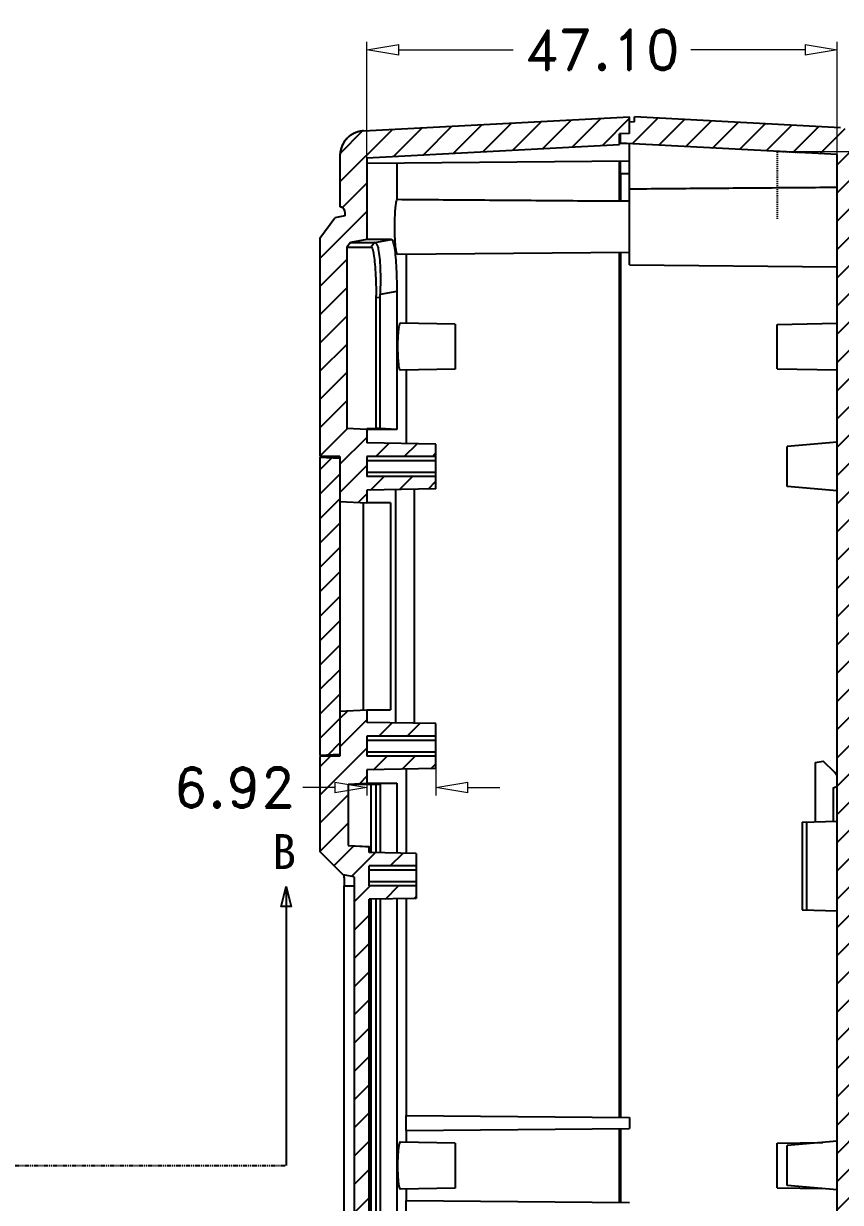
# Model space of a CAD drawing. Header units: inches. Extents: x 1964 to 3446, y -1690 to -1141.
# Drawn here: x 3316.8 to 3398.6, y -1367.7 to -1249.6 of the extents above; entities that cross this region are included whole.
import ezdxf

# ---------------------------------------------------------------- set-up
doc = ezdxf.new("R2010")
doc.units = ezdxf.units.IN
doc.header["$MEASUREMENT"] = 0
doc.linetypes.add('DIVIDE', pattern=[31.75, 12.7, -6.35, 0, -6.35, 0, -6.35])
doc.linetypes.add('PHANTOM', pattern=[0.8, 0.45, -0.05, 0.1, -0.05, 0.1, -0.05])
doc.layers.get('0').update_dxf_attribs({"linetype": 'CONTINUOUS'})
doc.layers.get('Defpoints').update_dxf_attribs({"linetype": 'CONTINUOUS'})
doc.layers.add('DEFAULT_3', color=7, linetype='PHANTOM')
doc.layers.add('dim', color=3, linetype='CONTINUOUS', lineweight=9)
doc.styles.add('ROMAND', font='romand.shx', dxfattribs={"bigfont": 'gbcbig.shx'})
doc.dimstyles.new('YanXiu', dxfattribs={"dimtxt": 2.5, "dimasz": 2.2, "dimexe": 1, "dimexo": 0, "dimgap": 0.66, "dimtad": 0, "dimzin": 0, "dimdsep": 46, "dimtxsty": 'ROMAND', "dimblk": 'CLOSEDBLANK', "dimcen": 0, "dimclrd": 3, "dimclre": 3, "dimclrt": 7, "dimadec": 0, "dimazin": 0, "dimtfac": 1, "dimtdec": 4, "dimtofl": 0, "dimtmove": 0, "dimatfit": 3, "dimldrblk": 'CLOSEDBLANK', "dimfxl": 0, "dimtolj": 1, "dimtzin": 0, "dimlwd": 0, "dimlwe": 0, "dimarcsym": 0})
pattern_1 = [(45, (3043.2097, -1624.4772), (-1.4142136, 1.4142136), [])]

# ---------------------------------------------------------------- blocks, each defined once
blk = doc.blocks.new('_ClosedBlank')
at = {"color": 0, "linetype": 'ByBlock', "lineweight": -2}
for p, q in [((-1, 0.167), (0, 0)), ((-1, 0.167), (-1, -0.167)), ((0, 0), (-1, -0.167))]:
    blk.add_line(p, q, dxfattribs=at)
blk = doc.blocks.new('*D33')
at = {"layer": 'Defpoints', "color": 0}
for p in [(3392.25, -1262.45), (3392.25, -1463.2), (3443.24, -1463.2)]:
    blk.add_point(p, dxfattribs=at)
at = {"layer": 'dim', "color": 3, "lineweight": 5}
for p, q in [((3392.25, -1262.45), (3444.04, -1262.45)), ((3443.24, -1265.65), (3443.24, -1352.02)), ((3443.24, -1460), (3443.24, -1373.62)), ((3392.25, -1463.2), (3444.04, -1463.2))]:
    blk.add_line(p, q, dxfattribs=at)
at = {"layer": 'dim', "color": 3, "lineweight": 5, "xscale": 3.2, "yscale": 3.2, "zscale": 3.2}
for p, rotation in [((3443.24, -1262.45), 90), ((3443.24, -1463.2), 270)]:
    blk.add_blockref('_ClosedBlank', p, dxfattribs=dict(at, rotation=rotation))
at = {"layer": 'dim', "color": 7, "insert": (3443.24, -1362.82), "char_height": 4, "attachment_point": 5, "rotation": 90, "style": 'ROMAND'}
blk.add_mtext('200.75', dxfattribs=at)
blk = doc.blocks.new('*D36')
at = {"layer": 'Defpoints', "color": 0}
for p in [(3398.25, -1252.27), (3398.25, -1262.76), (3351.15, -1268.45)]:
    blk.add_point(p, dxfattribs=at)
at = {"layer": 'dim', "color": 3, "lineweight": 5}
for p, q in [((3351.15, -1268.45), (3351.15, -1251.47)), ((3354.35, -1252.27), (3365.81, -1252.27)), ((3395.05, -1252.27), (3383.6, -1252.27)), ((3398.25, -1262.76), (3398.25, -1251.47))]:
    blk.add_line(p, q, dxfattribs=at)
at = {"layer": 'dim', "color": 3, "lineweight": 5, "xscale": 3.2, "yscale": 3.2, "zscale": 3.2, "rotation": 180}
blk.add_blockref('_ClosedBlank', (3351.15, -1252.27), dxfattribs=at)
at = {"layer": 'dim', "color": 3, "lineweight": 5, "xscale": 3.2, "yscale": 3.2, "zscale": 3.2}
blk.add_blockref('_ClosedBlank', (3398.25, -1252.27), dxfattribs=at)
at = {"layer": 'dim', "color": 7, "insert": (3374.7, -1252.27), "char_height": 4, "attachment_point": 5, "style": 'ROMAND'}
blk.add_mtext('47.10', dxfattribs=at)
blk = doc.blocks.new('*D39')
at = {"layer": 'Defpoints', "color": 0}
for p in [(3351.15, -1324.37), (3358.07, -1324.25), (3351.15, -1326.14)]:
    blk.add_point(p, dxfattribs=at)
at = {"layer": 'dim', "color": 3, "lineweight": 5}
for p, q in [((3351.15, -1324.37), (3351.15, -1326.94)), ((3358.07, -1324.25), (3358.07, -1326.94)), ((3347.95, -1326.14), (3344.75, -1326.14)), ((3361.27, -1326.14), (3364.47, -1326.14))]:
    blk.add_line(p, q, dxfattribs=at)
at = {"layer": 'dim', "color": 3, "lineweight": 5, "xscale": 3.2, "yscale": 3.2, "zscale": 3.2}
blk.add_blockref('_ClosedBlank', (3351.15, -1326.14), dxfattribs=at)
at = {"layer": 'dim', "color": 3, "lineweight": 5, "xscale": 3.2, "yscale": 3.2, "zscale": 3.2, "rotation": 180}
blk.add_blockref('_ClosedBlank', (3358.07, -1326.14), dxfattribs=at)
at = {"layer": 'dim', "color": 7, "insert": (3337.86, -1326.14), "char_height": 4, "attachment_point": 5, "style": 'ROMAND'}
blk.add_mtext('6.92', dxfattribs=at)

msp = doc.modelspace()

# ---------------------------------------------------------------- hatches: boundary and pattern name
h = msp.add_hatch()
h.set_pattern_fill('DEFAULT__8', color=5, scale=2, angle=45, style=0)
h.set_pattern_definition(pattern_1)
edge = h.paths.add_edge_path()
edge.add_line((3351.151, -1292.996), (3351.151, -1294.996))
edge.add_line((3351.151, -1294.996), (3358.074, -1294.996))
edge.add_line((3358.074, -1294.996), (3358.074, -1296.247))
edge.add_line((3358.074, -1296.247), (3351.151, -1296.368))
edge.add_line((3351.151, -1296.368), (3351.151, -1297.637))
edge.add_line((3351.151, -1297.637), (3348.451, -1297.496))
edge.add_line((3348.451, -1297.496), (3348.451, -1292.996))
edge.add_line((3348.451, -1292.996), (3346.451, -1292.961))
edge.add_line((3346.451, -1292.961), (3346.451, -1271.149))
edge.add_line((3346.451, -1271.149), (3347.951, -1269.084))
edge.add_line((3347.951, -1269.084), (3348.452, -1268.996))
edge.add_line((3348.452, -1268.996), (3348.951, -1268.908))
edge.add_line((3348.951, -1268.908), (3348.951, -1268.503))
edge.add_spline(control_points=[(3348.951, -1268.503), (3348.951, -1268.25), (3348.788, -1268.055), (3348.538, -1268.011)], knot_values=[0, 0, 0, 0, 1, 1, 1, 1], degree=3, periodic=0)
edge.add_line((3348.538, -1268.011), (3348.451, -1267.995))
edge.add_line((3348.451, -1267.995), (3348.451, -1262.888))
edge.add_spline(control_points=[(3350.821, -1260.391), (3349.418, -1260.465), (3348.451, -1261.484), (3348.451, -1262.888)], knot_values=[0, 0, 0, 0, 1, 1, 1, 1], degree=3, periodic=0)
edge.add_line((3350.821, -1260.391), (3377.451, -1258.996))
edge.add_line((3377.451, -1258.996), (3377.451, -1260.643))
edge.add_line((3377.451, -1260.643), (3376.451, -1260.696))
edge.add_line((3376.451, -1260.696), (3376.451, -1261.748))
edge.add_line((3376.451, -1261.748), (3351.151, -1263.074))
edge.add_line((3351.151, -1263.074), (3351.151, -1271.261))
edge.add_line((3351.151, -1271.261), (3349.495, -1271.553))
edge.add_line((3349.495, -1271.553), (3349.151, -1272.026))
edge.add_line((3349.151, -1272.026), (3349.151, -1290.191))
edge.add_line((3349.151, -1290.191), (3351.151, -1290.296))
edge.add_line((3351.151, -1290.296), (3351.151, -1291.624))
edge.add_line((3351.151, -1291.624), (3358.074, -1291.745))
edge.add_line((3358.074, -1291.745), (3358.074, -1292.996))
edge.add_line((3358.074, -1292.996), (3351.151, -1292.996))
edge = h.paths.add_edge_path()
edge.add_line((3351.151, -1320.996), (3351.151, -1322.996))
edge.add_line((3351.151, -1322.996), (3358.074, -1322.996))
edge.add_line((3358.074, -1322.996), (3358.074, -1324.247))
edge.add_line((3358.074, -1324.247), (3351.151, -1324.368))
edge.add_line((3351.151, -1324.368), (3351.151, -1325.696))
edge.add_line((3351.151, -1325.696), (3349.283, -1325.794))
edge.add_line((3349.283, -1325.794), (3349.283, -1331.946))
edge.add_line((3349.283, -1331.946), (3351.383, -1332.056))
edge.add_line((3351.383, -1332.056), (3351.383, -1332.657))
edge.add_line((3351.383, -1332.657), (3356.082, -1332.739))
edge.add_line((3356.082, -1332.739), (3356.082, -1333.996))
edge.add_line((3356.082, -1333.996), (3351.383, -1333.996))
edge.add_line((3351.383, -1333.996), (3351.383, -1335.696))
edge.add_line((3351.383, -1335.696), (3351.383, -1335.996))
edge.add_line((3351.383, -1335.996), (3356.082, -1335.996))
edge.add_line((3356.082, -1335.996), (3356.082, -1337.253))
edge.add_line((3356.082, -1337.253), (3351.383, -1337.335))
edge.add_line((3351.383, -1337.335), (3351.383, -1388.654))
edge.add_line((3351.383, -1388.654), (3356.082, -1388.736))
edge.add_line((3356.082, -1388.736), (3356.082, -1389.993))
edge.add_line((3356.082, -1389.993), (3351.383, -1389.993))
edge.add_line((3351.383, -1389.993), (3351.383, -1390.363))
edge.add_line((3351.383, -1390.363), (3351.383, -1391.993))
edge.add_line((3351.383, -1391.993), (3356.082, -1391.993))
edge.add_line((3356.082, -1391.993), (3356.082, -1393.25))
edge.add_line((3356.082, -1393.25), (3351.383, -1393.332))
edge.add_line((3351.383, -1393.332), (3351.383, -1444.652))
edge.add_line((3351.383, -1444.652), (3356.082, -1444.734))
edge.add_line((3356.082, -1444.734), (3356.082, -1445.991))
edge.add_line((3356.082, -1445.991), (3351.383, -1445.991))
edge.add_line((3351.383, -1445.991), (3351.383, -1447.991))
edge.add_line((3351.383, -1447.991), (3356.082, -1447.991))
edge.add_line((3356.082, -1447.991), (3356.082, -1449.247))
edge.add_line((3356.082, -1449.247), (3351.383, -1449.329))
edge.add_line((3351.383, -1449.329), (3351.383, -1452.292))
edge.add_line((3351.383, -1452.292), (3349.653, -1452.382))
edge.add_line((3349.653, -1452.382), (3349.253, -1452.782))
edge.add_line((3349.253, -1452.782), (3349.253, -1456.323))
edge.add_line((3349.253, -1456.323), (3349.648, -1456.792))
edge.add_line((3349.648, -1456.792), (3351.151, -1457.057))
edge.add_line((3351.151, -1457.057), (3351.151, -1462.996))
edge.add_line((3351.151, -1462.996), (3352.451, -1463.007))
edge.add_line((3352.451, -1463.007), (3352.451, -1463.974))
edge.add_line((3352.451, -1463.974), (3349.951, -1463.996))
edge.add_line((3349.951, -1463.996), (3349.951, -1465.696))
edge.add_line((3349.951, -1465.696), (3352.451, -1465.718))
edge.add_line((3352.451, -1465.718), (3352.451, -1467.686))
edge.add_line((3352.451, -1467.686), (3350.821, -1467.6))
edge.add_spline(control_points=[(3350.821, -1467.6), (3349.418, -1467.527), (3348.451, -1466.508), (3348.451, -1465.103)], knot_values=[0, 0, 0, 0, 1, 1, 1, 1], degree=3, periodic=0)
edge.add_line((3348.451, -1465.103), (3348.451, -1459.996))
edge.add_line((3348.451, -1459.996), (3348.538, -1459.981))
edge.add_spline(control_points=[(3348.951, -1459.488), (3348.951, -1459.742), (3348.788, -1459.936), (3348.538, -1459.98)], knot_values=[0, 0, 0, 0, 1, 1, 1, 1], degree=3, periodic=0)
edge.add_line((3348.951, -1459.488), (3348.951, -1459.084))
edge.add_line((3348.951, -1459.084), (3348.453, -1458.996))
edge.add_line((3348.453, -1458.996), (3347.951, -1458.907))
edge.add_line((3347.951, -1458.907), (3346.451, -1456.842))
edge.add_line((3346.451, -1456.842), (3346.451, -1453.438))
edge.add_line((3346.451, -1453.438), (3348.789, -1451.1))
edge.add_line((3348.789, -1451.1), (3349.883, -1450.908))
edge.add_line((3349.883, -1450.908), (3349.883, -1335.084))
edge.add_line((3349.883, -1335.084), (3348.789, -1334.891))
edge.add_line((3348.789, -1334.891), (3346.451, -1332.553))
edge.add_line((3346.451, -1332.553), (3346.451, -1323.031))
edge.add_line((3346.451, -1323.031), (3348.451, -1322.996))
edge.add_line((3348.451, -1322.996), (3348.451, -1318.496))
edge.add_line((3348.451, -1318.496), (3351.151, -1318.354))
edge.add_line((3351.151, -1318.354), (3351.151, -1319.624))
edge.add_line((3351.151, -1319.624), (3358.074, -1319.745))
edge.add_line((3358.074, -1319.745), (3358.074, -1320.996))
edge.add_line((3358.074, -1320.996), (3351.151, -1320.996))
h = msp.add_hatch()
h.set_pattern_fill('DEFAULT__5', color=5, scale=2, angle=45, style=0)
h.set_pattern_definition(pattern_1)
edge = h.paths.add_edge_path()
edge.add_line((3398.251, -1462.996), (3398.251, -1262.763))
edge.add_line((3398.251, -1262.763), (3376.551, -1261.626))
edge.add_line((3376.551, -1261.626), (3376.551, -1260.694))
edge.add_line((3376.551, -1260.694), (3377.451, -1260.647))
edge.add_line((3377.451, -1260.647), (3377.451, -1259.522))
edge.add_line((3377.451, -1259.522), (3377.951, -1259.496))
edge.add_line((3377.951, -1259.496), (3377.951, -1258.996))
edge.add_line((3377.951, -1258.996), (3398.582, -1260.077))
edge.add_spline(control_points=[(3400.951, -1262.574), (3400.951, -1261.169), (3399.985, -1260.15), (3398.582, -1260.077)], knot_values=[0, 0, 0, 0, 1, 1, 1, 1], degree=3, periodic=0)
edge.add_line((3400.951, -1262.574), (3400.951, -1341.394))
edge.add_line((3400.951, -1341.394), (3400.566, -1341.427))
edge.add_line((3400.566, -1341.427), (3400.566, -1386.564))
edge.add_line((3400.566, -1386.564), (3400.951, -1386.598))
edge.add_line((3400.951, -1386.598), (3400.951, -1465.418))
edge.add_spline(control_points=[(3400.951, -1465.418), (3400.951, -1466.822), (3399.985, -1467.841), (3398.582, -1467.915)], knot_values=[0, 0, 0, 0, 1, 1, 1, 1], degree=3, periodic=0)
edge.add_line((3398.582, -1467.915), (3396.951, -1468))
edge.add_line((3396.951, -1468), (3396.951, -1465.718))
edge.add_line((3396.951, -1465.718), (3398.951, -1465.7))
edge.add_line((3398.951, -1465.7), (3398.951, -1463.991))
edge.add_line((3398.951, -1463.991), (3396.951, -1463.974))
edge.add_line((3396.951, -1463.974), (3396.951, -1463.007))
edge.add_line((3396.951, -1463.007), (3398.251, -1462.996))
h = msp.add_hatch()
h.set_pattern_fill('DEFAULT__7', color=2, scale=1.729438, angle=45, style=0)
h.set_pattern_definition([(45, (3043.2097, -1624.4772), (-1.222897, 1.222897), [])])
h.paths.add_polyline_path([(3346.452, -1293.046), (3348.452, -1293.151), (3348.452, -1322.841), (3346.452, -1322.946)])

# ---------------------------------------------------------------- linework, layer by layer
at = {"color": 7, "linetype": 'Continuous'}
for p, q in [((3350.821, -1260.391), (3377.451, -1258.996)), ((3350.821, -1260.391), (3377.451, -1258.996)), ((3377.451, -1260.647), (3377.451, -1258.996)), ((3377.451, -1260.643), (3377.451, -1258.996)), ((3377.951, -1259.496), (3377.451, -1259.522)), ((3377.951, -1259.496), (3377.451, -1259.522)), ((3398.582, -1260.077), (3377.951, -1258.996)), ((3377.951, -1259.496), (3377.951, -1258.996)), ((3398.582, -1260.077), (3377.951, -1258.996)), ((3377.951, -1259.496), (3377.951, -1258.996)), ((3377.451, -1260.643), (3376.451, -1260.696)), ((3377.451, -1260.643), (3376.451, -1260.696)), ((3377.451, -1260.647), (3376.551, -1260.694)), ((3377.451, -1260.647), (3376.551, -1260.694)), ((3377.451, -1260.647), (3377.451, -1259.522)), ((3351.151, -1263.074), (3376.451, -1261.748)), ((3351.151, -1263.074), (3376.451, -1261.748)), ((3376.451, -1261.748), (3376.451, -1260.696)), ((3376.451, -1261.748), (3376.451, -1260.696)), ((3377.451, -1261.701), (3376.451, -1261.648)), ((3376.551, -1261.626), (3376.551, -1260.694)), ((3376.551, -1261.626), (3376.551, -1260.694)), ((3398.251, -1262.763), (3376.551, -1261.626)), ((3398.251, -1262.763), (3376.551, -1261.626)), ((3377.451, -1273.813), (3377.451, -1261.701)), ((3348.451, -1262.888), (3348.451, -1267.995)), ((3348.451, -1262.888), (3348.451, -1267.995)), ((3398.251, -1462.996), (3398.251, -1262.763)), ((3398.251, -1462.996), (3398.251, -1262.763)), ((3351.151, -1263.074), (3351.151, -1271.261)), ((3351.151, -1263.074), (3351.151, -1271.261)), ((3351.162, -1263.607), (3377.451, -1263.378)), ((3354.179, -1267.278), (3354.179, -1263.581)), ((3376.451, -1267.444), (3376.451, -1263.386)), ((3376.551, -1264.694), (3376.551, -1263.385)), ((3376.451, -1264.996), (3376.551, -1264.996)), ((3377.451, -1264.695), (3376.551, -1264.695)), ((3376.551, -1264.695), (3376.551, -1267.423)), ((3377.451, -1267.432), (3376.451, -1267.423)), ((3348.538, -1268.011), (3348.449, -1267.995)), ((3348.538, -1268.011), (3348.451, -1267.995)), ((3348.951, -1268.908), (3348.452, -1268.996)), ((3348.951, -1268.908), (3348.452, -1268.996)), ((3348.951, -1268.503), (3348.951, -1268.908)), ((3348.951, -1268.503), (3348.951, -1268.908)), ((3346.451, -1271.149), (3347.951, -1269.084)), ((3346.451, -1271.149), (3347.951, -1269.084)), ((3348.452, -1268.996), (3347.951, -1269.084)), ((3348.452, -1268.996), (3347.951, -1269.084)), ((3346.451, -1271.149), (3346.451, -1292.961)), ((3346.451, -1271.149), (3346.451, -1292.961)), ((3351.151, -1271.261), (3349.495, -1271.553)), ((3351.151, -1271.261), (3349.495, -1271.553)), ((3353.628, -1271.261), (3351.151, -1271.261)), ((3351.958, -1271.553), (3353.628, -1271.261)), ((3349.495, -1271.553), (3349.151, -1272.026)), ((3349.495, -1271.553), (3349.151, -1272.026)), ((3349.151, -1272.026), (3351.581, -1272.026)), ((3349.151, -1272.026), (3349.151, -1290.191)), ((3349.151, -1272.026), (3349.151, -1290.191)), ((3349.495, -1271.553), (3351.927, -1271.553)), ((3351.927, -1271.553), (3351.581, -1272.026)), ((3377.449, -1272.559), (3354.233, -1272.762)), ((3355.131, -1279.659), (3355.131, -1272.754)), ((3376.451, -1359.183), (3376.451, -1272.568)), ((3376.551, -1272.567), (3376.551, -1359.184)), ((3377.451, -1273.814), (3398.251, -1273.996)), ((3352.462, -1277.066), (3352.083, -1277.115)), ((3352.083, -1290.191), (3352.083, -1277.115)), ((3352.465, -1277.065), (3352.462, -1290.208)), ((3354.149, -1276.489), (3352.474, -1276.781)), ((3354.149, -1276.489), (3354.149, -1290.296)), ((3360.007, -1279.744), (3354.484, -1279.648)), ((3360.007, -1279.744), (3360.007, -1284.247)), ((3392.251, -1279.763), (3398.251, -1279.659)), ((3392.251, -1284.228), (3392.251, -1279.763)), ((3360.007, -1284.247), (3354.484, -1284.344)), ((3392.251, -1284.228), (3398.251, -1284.333)), ((3355.131, -1291.693), (3355.131, -1284.333)), ((3351.151, -1290.296), (3349.151, -1290.191)), ((3351.151, -1290.296), (3349.151, -1290.191)), ((3351.151, -1290.191), (3352.083, -1290.191)), ((3352.462, -1290.208), (3352.083, -1290.191)), ((3354.149, -1290.296), (3351.151, -1290.296)), ((3351.151, -1290.296), (3351.151, -1291.624)), ((3351.151, -1290.296), (3351.151, -1291.624)), ((3354.149, -1290.296), (3352.462, -1290.208)), ((3358.074, -1291.745), (3351.151, -1291.624)), ((3358.074, -1291.745), (3351.151, -1291.624)), ((3358.074, -1296.247), (3358.074, -1291.745)), ((3358.074, -1292.996), (3358.074, -1291.745)), ((3398.251, -1291.558), (3393.251, -1291.996)), ((3393.251, -1295.995), (3393.251, -1291.996)), ((3348.451, -1292.996), (3346.451, -1292.961)), ((3348.451, -1292.996), (3346.452, -1292.961)), ((3346.452, -1293.046), (3348.452, -1293.151)), ((3346.452, -1293.046), (3346.452, -1322.946)), ((3346.452, -1293.046), (3346.452, -1322.946)), ((3346.452, -1293.046), (3348.452, -1293.151)), ((3348.451, -1293.046), (3346.79, -1293.046)), ((3348.451, -1292.996), (3348.451, -1297.496)), ((3348.451, -1292.996), (3348.451, -1297.496)), ((3348.452, -1293.151), (3348.452, -1322.841)), ((3348.452, -1293.151), (3348.452, -1322.841)), ((3358.074, -1292.996), (3351.151, -1292.996)), ((3351.151, -1292.996), (3351.151, -1294.996)), ((3358.074, -1292.996), (3351.151, -1292.996)), ((3351.151, -1292.996), (3351.151, -1294.996)), ((3351.152, -1293.396), (3358.074, -1293.396)), ((3358.074, -1294.596), (3351.152, -1294.596)), ((3358.074, -1294.996), (3351.151, -1294.996)), ((3358.074, -1294.996), (3351.151, -1294.996)), ((3358.074, -1296.247), (3358.074, -1294.996)), ((3398.251, -1296.433), (3393.251, -1295.996)), ((3358.074, -1296.247), (3351.151, -1296.368)), ((3358.074, -1296.247), (3351.151, -1296.368)), ((3351.151, -1296.368), (3351.151, -1297.637)), ((3351.151, -1296.368), (3351.151, -1297.637)), ((3354.059, -1319.675), (3354.059, -1296.317)), ((3355.888, -1296.285), (3355.888, -1319.706)), ((3348.451, -1297.496), (3351.151, -1297.637)), ((3348.451, -1297.496), (3351.151, -1297.637)), ((3350.819, -1318.372), (3350.819, -1297.62)), ((3353.518, -1297.638), (3351.151, -1297.637)), ((3353.518, -1297.638), (3353.518, -1318.353)), ((3348.451, -1318.496), (3351.151, -1318.354)), ((3348.451, -1318.496), (3348.451, -1322.996)), ((3348.451, -1318.496), (3348.451, -1322.996)), ((3348.452, -1318.496), (3351.151, -1318.354)), ((3351.149, -1318.354), (3351.151, -1318.354)), ((3351.151, -1318.354), (3351.151, -1319.624)), ((3351.151, -1318.354), (3351.151, -1319.624)), ((3358.074, -1319.745), (3351.151, -1319.624)), ((3358.074, -1319.745), (3351.151, -1319.624)), ((3358.074, -1324.247), (3358.074, -1319.745)), ((3358.074, -1320.996), (3358.074, -1319.745)), ((3358.074, -1320.996), (3351.151, -1320.996)), ((3351.151, -1320.996), (3351.151, -1322.996)), ((3358.074, -1320.996), (3351.151, -1320.996)), ((3351.151, -1320.996), (3351.151, -1322.996)), ((3351.152, -1321.396), (3358.074, -1321.396)), ((3348.451, -1322.996), (3346.451, -1323.031)), ((3348.451, -1322.996), (3346.451, -1323.031)), ((3346.451, -1323.031), (3346.451, -1332.553)), ((3346.451, -1323.031), (3346.451, -1332.553)), ((3348.452, -1322.841), (3346.452, -1322.946)), ((3348.452, -1322.841), (3346.452, -1322.946)), ((3346.79, -1322.946), (3348.451, -1322.946)), ((3358.074, -1322.996), (3351.151, -1322.996)), ((3358.074, -1322.996), (3351.151, -1322.996)), ((3358.074, -1322.596), (3351.152, -1322.596)), ((3358.074, -1324.247), (3358.074, -1322.996)), ((3358.074, -1324.247), (3351.151, -1324.368)), ((3358.074, -1324.247), (3351.151, -1324.368)), ((3351.151, -1324.368), (3351.151, -1325.696)), ((3351.151, -1324.368), (3351.151, -1325.696)), ((3355.131, -1332.722), (3355.131, -1324.298)), ((3396.051, -1323.638), (3396.859, -1323.496)), ((3396.051, -1323.638), (3396.051, -1329.573)), ((3398.015, -1324.652), (3396.859, -1323.496)), ((3349.283, -1325.794), (3351.151, -1325.696)), ((3349.283, -1325.794), (3351.151, -1325.696)), ((3349.283, -1325.794), (3349.283, -1331.946)), ((3349.283, -1325.794), (3349.283, -1331.946)), ((3351.151, -1325.696), (3354.149, -1325.696)), ((3351.593, -1325.801), (3352.083, -1325.801)), ((3351.593, -1332.66), (3351.593, -1325.801)), ((3352.08, -1325.792), (3352.467, -1325.792)), ((3352.08, -1332.669), (3352.08, -1325.792)), ((3354.149, -1325.696), (3352.469, -1325.783)), ((3352.469, -1325.783), (3352.469, -1332.676)), ((3354.149, -1325.696), (3354.149, -1332.705)), ((3397.851, -1326.185), (3398.122, -1326.087)), ((3397.851, -1326.185), (3397.851, -1329.51)), ((3394.751, -1329.618), (3398.251, -1329.496)), ((3394.751, -1329.618), (3394.751, -1338.374)), ((3395.234, -1338.39), (3395.234, -1329.601)), ((3348.789, -1334.891), (3346.451, -1332.553)), ((3348.789, -1334.891), (3346.451, -1332.553)), ((3349.283, -1331.946), (3351.593, -1332.067)), ((3349.283, -1331.946), (3351.383, -1332.056)), ((3351.383, -1332.657), (3351.383, -1332.056)), ((3351.383, -1332.657), (3351.383, -1332.056)), ((3356.082, -1332.739), (3351.383, -1332.657)), ((3356.082, -1332.739), (3351.383, -1332.657)), ((3356.082, -1332.739), (3356.082, -1337.253)), ((3356.082, -1332.739), (3356.082, -1333.996)), ((3349.883, -1335.084), (3348.789, -1334.891)), ((3349.883, -1335.084), (3348.789, -1334.891)), ((3356.082, -1333.996), (3351.383, -1333.996)), ((3351.383, -1335.996), (3351.383, -1333.996)), ((3351.383, -1335.696), (3351.383, -1333.996)), ((3356.082, -1333.996), (3351.383, -1333.996)), ((3351.383, -1334.396), (3356.082, -1334.396)), ((3343.078, -1336.056), (3343.078, -1363.996)), ((3348.891, -1335.996), (3349.883, -1335.996)), ((3348.891, -1449.996), (3348.891, -1335.996)), ((3349.883, -1335.084), (3349.883, -1450.908)), ((3349.883, -1335.084), (3349.883, -1450.908)), ((3356.082, -1335.596), (3351.383, -1335.596)), ((3351.383, -1335.996), (3351.383, -1335.696)), ((3356.082, -1335.996), (3351.383, -1335.996)), ((3356.082, -1335.996), (3351.383, -1335.996)), ((3356.082, -1335.996), (3356.082, -1337.253)), ((3356.082, -1337.253), (3351.383, -1337.335)), ((3356.082, -1337.253), (3351.383, -1337.335)), ((3351.383, -1388.654), (3351.383, -1337.335)), ((3351.383, -1388.654), (3351.383, -1337.335)), ((3351.593, -1388.658), (3351.593, -1337.331)), ((3352.082, -1388.667), (3352.081, -1337.322)), ((3352.469, -1337.316), (3352.468, -1388.673)), ((3354.149, -1337.286), (3354.149, -1388.703)), ((3355.131, -1358.997), (3355.131, -1337.269)), ((3394.751, -1338.374), (3398.251, -1338.496)), ((3355.071, -1358.996), (3377.451, -1359.192)), ((3355.071, -1360.495), (3355.071, -1358.996)), ((3377.451, -1359.192), (3377.451, -1360.3)), ((3355.071, -1360.495), (3377.451, -1360.3)), ((3355.131, -1361.659), (3355.131, -1360.495)), ((3376.451, -1367.683), (3376.451, -1360.309)), ((3376.551, -1360.309), (3376.551, -1367.684)), ((3360.007, -1361.744), (3354.484, -1361.648)), ((3360.007, -1361.744), (3360.007, -1366.247)), ((3392.251, -1361.763), (3396.817, -1361.684)), ((3392.251, -1366.228), (3392.251, -1361.763)), ((3398.251, -1361.558), (3393.251, -1361.996)), ((3393.251, -1365.995), (3393.251, -1361.996)), ((3360.007, -1366.247), (3354.484, -1366.344)), ((3355.131, -1367.497), (3355.131, -1366.333)), ((3392.251, -1366.228), (3396.817, -1366.308)), ((3398.251, -1366.433), (3393.251, -1365.996)), ((3355.071, -1367.496), (3377.451, -1367.692)), ((3355.071, -1368.995), (3355.071, -1367.496))]:
    msp.add_line(p, q, dxfattribs=at)
at = {"color": 2, "linetype": 'DIVIDE', "ltscale": 0.01}
for p, q in [((3394.591, -1262.571), (3392.251, -1262.449)), ((3392.251, -1262.449), (3392.251, -1269.201))]:
    msp.add_line(p, q, dxfattribs=at)
at = {"color": 7, "linetype": 'Continuous'}
msp.add_lwpolyline([(3343.078, -1336.056), (3343.578, -1338.056), (3342.578, -1338.056), (3343.078, -1336.056)], dxfattribs=at)
for centre, radius, start, end in [((3350.951, -1262.888), 2.5, 93, 180), ((3348.451, -1268.503), 0.5, 0, 79.99853), ((3304.217, -1277.115), 47.865, 359.99945, 0.28018), ((3396.954, -1325.712), 1.5, 29.9111, 45), ((3349.96, -1187.915), 137.895, 270.49545, 270.67835), ((3397.951, -1325.617), 0.5, 290, 307.65872)]:
    msp.add_arc(centre, radius, start, end, dxfattribs=at)
for points, start_tangent, end_tangent in [([(3350.821, -1260.391), (3350.794, -1260.393), (3350.767, -1260.395), (3350.74, -1260.397), (3350.712, -1260.399), (3350.685, -1260.402), (3350.658, -1260.405), (3350.63, -1260.409), (3350.603, -1260.412), (3350.575, -1260.416), (3350.548, -1260.421), (3350.52, -1260.425), (3350.492, -1260.43), (3350.465, -1260.436), (3350.437, -1260.441), (3350.409, -1260.447), (3350.381, -1260.454), (3350.353, -1260.461), (3350.325, -1260.468), (3350.298, -1260.475), (3350.27, -1260.483), (3350.242, -1260.491), (3350.214, -1260.499), (3350.186, -1260.508), (3350.158, -1260.517), (3350.13, -1260.527), (3350.103, -1260.536), (3350.075, -1260.547), (3350.047, -1260.557), (3350.02, -1260.568), (3349.992, -1260.579), (3349.964, -1260.591), (3349.937, -1260.603), (3349.91, -1260.615), (3349.882, -1260.628), (3349.855, -1260.641), (3349.828, -1260.654), (3349.801, -1260.668), (3349.774, -1260.682), (3349.748, -1260.697), (3349.721, -1260.712), (3349.695, -1260.727), (3349.668, -1260.742), (3349.642, -1260.758), (3349.616, -1260.774), (3349.59, -1260.791), (3349.564, -1260.808), (3349.539, -1260.825), (3349.514, -1260.843), (3349.488, -1260.861), (3349.463, -1260.879), (3349.439, -1260.898), (3349.414, -1260.916), (3349.39, -1260.936), (3349.366, -1260.955), (3349.342, -1260.975), (3349.318, -1260.995), (3349.295, -1261.016), (3349.272, -1261.036), (3349.249, -1261.057), (3349.226, -1261.079), (3349.204, -1261.1), (3349.181, -1261.122), (3349.16, -1261.145), (3349.138, -1261.167), (3349.117, -1261.19), (3349.096, -1261.213), (3349.075, -1261.236), (3349.054, -1261.26), (3349.034, -1261.283), (3349.014, -1261.307), (3348.995, -1261.332), (3348.976, -1261.356), (3348.957, -1261.381), (3348.938, -1261.406), (3348.92, -1261.431), (3348.902, -1261.456), (3348.885, -1261.482), (3348.867, -1261.507), (3348.85, -1261.533), (3348.834, -1261.559), (3348.818, -1261.585), (3348.802, -1261.612), (3348.786, -1261.638), (3348.771, -1261.665), (3348.756, -1261.692), (3348.742, -1261.719), (3348.727, -1261.746), (3348.714, -1261.773), (3348.7, -1261.801), (3348.687, -1261.828), (3348.675, -1261.856), (3348.662, -1261.883), (3348.65, -1261.911), (3348.639, -1261.939), (3348.627, -1261.967), (3348.616, -1261.995), (3348.606, -1262.023), (3348.596, -1262.051), (3348.586, -1262.079), (3348.577, -1262.107), (3348.567, -1262.135), (3348.559, -1262.163), (3348.55, -1262.192), (3348.542, -1262.22), (3348.535, -1262.248), (3348.527, -1262.277), (3348.52, -1262.305), (3348.514, -1262.333), (3348.507, -1262.361), (3348.502, -1262.39), (3348.496, -1262.418), (3348.491, -1262.446), (3348.486, -1262.474), (3348.481, -1262.502), (3348.477, -1262.53), (3348.473, -1262.558), (3348.47, -1262.586), (3348.466, -1262.614), (3348.464, -1262.642), (3348.461, -1262.67), (3348.459, -1262.697), (3348.457, -1262.725), (3348.455, -1262.752), (3348.454, -1262.78), (3348.453, -1262.807), (3348.452, -1262.834), (3348.452, -1262.861), (3348.451, -1262.888)], (-0.9986295, -0.052336), (0, -1)), ([(3377.451, -1266.191), (3384.385, -1266.135), (3391.318, -1266.081), (3398.251, -1266.027)], (0.9999678, 0.0080267), (0.9999704, 0.0076961)), ([(3353.979, -1268.69), (3353.979, -1268.68), (3354.029, -1268.032), (3354.097, -1267.549), (3354.179, -1267.278)], (0.0531485, 0.9985866), (0.487541, 0.8731001)), ([(3376.451, -1267.444), (3369.005, -1267.387), (3361.581, -1267.332), (3354.179, -1267.278)], (-0.9999704, 0.0076938), (-0.9999739, 0.0072236)), ([(3348.951, -1268.503), (3348.951, -1268.493), (3348.951, -1268.488), (3348.951, -1268.483), (3348.951, -1268.478), (3348.95, -1268.473), (3348.95, -1268.468), (3348.95, -1268.463), (3348.949, -1268.458), (3348.949, -1268.452), (3348.948, -1268.447), (3348.948, -1268.442), (3348.947, -1268.437), (3348.946, -1268.432), (3348.945, -1268.426), (3348.945, -1268.421), (3348.944, -1268.416), (3348.943, -1268.411), (3348.942, -1268.406), (3348.941, -1268.4), (3348.94, -1268.395), (3348.938, -1268.39), (3348.937, -1268.385), (3348.936, -1268.379), (3348.934, -1268.374), (3348.933, -1268.369), (3348.931, -1268.364), (3348.93, -1268.358), (3348.928, -1268.353), (3348.927, -1268.348), (3348.925, -1268.343), (3348.923, -1268.338), (3348.921, -1268.332), (3348.919, -1268.327), (3348.917, -1268.322), (3348.915, -1268.317), (3348.913, -1268.312), (3348.911, -1268.307), (3348.909, -1268.302), (3348.907, -1268.296), (3348.904, -1268.291), (3348.902, -1268.286), (3348.899, -1268.281), (3348.897, -1268.276), (3348.894, -1268.271), (3348.892, -1268.266), (3348.889, -1268.261), (3348.886, -1268.256), (3348.883, -1268.252), (3348.88, -1268.247), (3348.878, -1268.242), (3348.875, -1268.237), (3348.872, -1268.232), (3348.868, -1268.228), (3348.865, -1268.223), (3348.862, -1268.218), (3348.859, -1268.213), (3348.855, -1268.209), (3348.852, -1268.204), (3348.849, -1268.2), (3348.845, -1268.195), (3348.842, -1268.191), (3348.838, -1268.186), (3348.834, -1268.182), (3348.831, -1268.178), (3348.827, -1268.173), (3348.823, -1268.169), (3348.819, -1268.165), (3348.816, -1268.161), (3348.812, -1268.157), (3348.808, -1268.153), (3348.804, -1268.149), (3348.8, -1268.145), (3348.796, -1268.141), (3348.791, -1268.137), (3348.787, -1268.133), (3348.783, -1268.129), (3348.779, -1268.125), (3348.774, -1268.122), (3348.77, -1268.118), (3348.766, -1268.115), (3348.761, -1268.111), (3348.757, -1268.108), (3348.752, -1268.104), (3348.748, -1268.101), (3348.743, -1268.098), (3348.739, -1268.094), (3348.734, -1268.091), (3348.73, -1268.088), (3348.725, -1268.085), (3348.72, -1268.082), (3348.716, -1268.079), (3348.711, -1268.076), (3348.706, -1268.073), (3348.701, -1268.07), (3348.697, -1268.068), (3348.692, -1268.065), (3348.687, -1268.062), (3348.682, -1268.06), (3348.677, -1268.057), (3348.672, -1268.055), (3348.668, -1268.053), (3348.663, -1268.05), (3348.658, -1268.048), (3348.653, -1268.046), (3348.648, -1268.044), (3348.643, -1268.042), (3348.638, -1268.04), (3348.633, -1268.038), (3348.628, -1268.036), (3348.623, -1268.034), (3348.618, -1268.032), (3348.613, -1268.03), (3348.608, -1268.029), (3348.603, -1268.027), (3348.598, -1268.025), (3348.593, -1268.024), (3348.588, -1268.022), (3348.583, -1268.021), (3348.578, -1268.02), (3348.573, -1268.018), (3348.568, -1268.017), (3348.563, -1268.016), (3348.558, -1268.015), (3348.553, -1268.014), (3348.548, -1268.013), (3348.538, -1268.011)], (0, 1), (-0.9848033, 0.1736735)), ([(3353.979, -1271.305), (3353.966, -1271.029), (3353.947, -1270.245), (3353.951, -1269.439), (3353.979, -1268.69)], (-0.0545456, 0.9985113), (0.0531485, 0.9985866)), ([(3353.628, -1271.261), (3353.759, -1271.442), (3353.883, -1271.961), (3353.993, -1272.789), (3354.077, -1273.877), (3354.131, -1275.135), (3354.149, -1276.489)], (0.9999999, 0.0003825), (0, -1)), ([(3354.233, -1272.762), (3354.146, -1272.638), (3354.069, -1272.28), (3354.008, -1271.727), (3353.979, -1271.305)], (-0.9999619, -0.0087265), (-0.0545456, 0.9985113)), ([(3351.581, -1272.026), (3351.707, -1272.199), (3351.826, -1272.702), (3351.931, -1273.505), (3352.012, -1274.558), (3352.064, -1275.783), (3352.082, -1276.88)], (0.9984696, 0.0553037), (0.0048926, -0.999988)), ([(3351.958, -1271.553), (3351.936, -1271.553), (3351.927, -1271.553)], (-0.9987244, -0.0504937), (-0.9970613, 0.0766084)), ([(3351.958, -1271.553), (3352.136, -1271.725), (3352.291, -1272.24), (3352.411, -1273.066), (3352.483, -1274.145), (3352.504, -1275.406), (3352.474, -1276.781)], (0.9987432, 0.0501203), (-0.0417968, -0.9991261)), ([(3352.465, -1277.065), (3352.468, -1276.97), (3352.47, -1276.876), (3352.474, -1276.781)], (-0.0000561, 1), (0.0417966, 0.9991261)), ([(3354.484, -1279.648), (3354.412, -1279.738), (3354.347, -1280.005), (3354.292, -1280.429), (3354.253, -1280.973), (3354.252, -1280.99)], (-0.9998477, 0.0174524), (-0.049667, -0.9987658)), ([(3354.252, -1280.99), (3354.232, -1281.597), (3354.23, -1282.251), (3354.247, -1282.886)], (-0.049667, -0.9987658), (0.0437226, -0.9990437)), ([(3354.247, -1282.886), (3354.282, -1283.452), (3354.334, -1283.906)], (0.0437226, -0.9990437), (0.1498541, -0.9887081)), ([(3354.334, -1283.906), (3354.38, -1284.146), (3354.43, -1284.294), (3354.484, -1284.344)], (0.1498541, -0.9887081), (0.9998477, 0.0174524)), ([(3351.151, -1318.354), (3351.415, -1318.354), (3352.204, -1318.354), (3353.518, -1318.353)], (0.9999995, 0.0009917), (0.9999999, 0.0004399)), ([(3349.284, -1325.803), (3349.54, -1325.814), (3350.31, -1325.814), (3351.152, -1325.805)], (0.9981053, -0.0615293), (0.9999601, 0.0089378)), ([(3348.789, -1334.891), (3348.828, -1334.981), (3348.861, -1335.222), (3348.883, -1335.577), (3348.891, -1335.996)], (0.9848078, -0.1736482), (0, -1)), ([(3354.484, -1361.648), (3354.406, -1361.753), (3354.337, -1362.062), (3354.282, -1362.545), (3354.245, -1363.158)], (-0.9998477, 0.0174524), (-0.0400662, -0.999197)), ([(3354.245, -1363.158), (3354.229, -1363.846), (3354.235, -1364.548), (3354.264, -1365.201)], (-0.0400662, -0.999197), (0.0634748, -0.9979834)), ([(3354.264, -1365.201), (3354.312, -1365.745)], (0.0634748, -0.9979834), (0.1197119, -0.9928087)), ([(3354.312, -1365.745), (3354.363, -1366.072), (3354.421, -1366.275), (3354.484, -1366.344)], (0.1197119, -0.9928087), (0.9998477, 0.0174524))]:
    msp.add_spline(points, degree=3, dxfattribs=dict(at, start_tangent=start_tangent, end_tangent=end_tangent))
at = {"layer": 'DEFAULT_3', "color": 7, "linetype": 'PHANTOM'}
msp.add_line((3144.915, -1363.996), (3343.078, -1363.996), dxfattribs=at)

# ---------------------------------------------------------------- texts
at = {"color": 7, "linetype": 'Continuous', "insert": (3341.678, -1330.806), "char_height": 3.5, "width": 2.8, "attachment_point": 1}
msp.add_mtext('B', dxfattribs=at)

# ---------------------------------------------------------------- dimensions: what is measured, and where the dimension line sits
at = {"layer": 'dim'}
for base, p1, p2, picture, middle in [((3398.251, -1252.27), (3351.151, -1268.452), (3398.251, -1262.763), '*D36', (3374.701, -1252.27)), ((3351.151, -1326.14), (3358.074, -1324.247), (3351.151, -1324.368), '*D39', (3337.857, -1326.14))]:
    dim = msp.add_linear_dim(base=base, p1=p1, p2=p2, dimstyle='YanXiu', override={"dimtxt": 4, "dimasz": 3.2, "dimexe": 0.7996, "dimgap": 0.7996}, dxfattribs=at)
    dim.commit()
    dim.dimension.update_dxf_attribs({"geometry": picture, "text_midpoint": middle, "dimtype": 160})
dim = msp.add_linear_dim(base=(3443.244, -1463.195), p1=(3392.251, -1262.449), p2=(3392.251, -1463.195), angle=90, dimstyle='YanXiu', override={"dimtxt": 4, "dimasz": 3.2, "dimexe": 0.7996, "dimgap": 0.7996}, dxfattribs=at)
dim.commit()
dim.dimension.update_dxf_attribs({"geometry": '*D33', "text_midpoint": (3443.244, -1362.822), "dimtype": 160})

doc.saveas('drawing.dxf')
